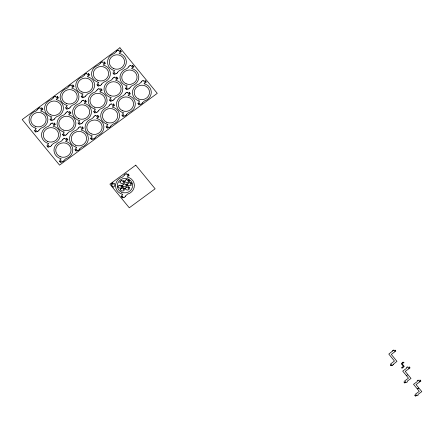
<?xml version="1.0" encoding="UTF-8"?>
<svg xmlns="http://www.w3.org/2000/svg" width="444" height="444" viewBox="0 0 444 444"><rect width="100%" height="100%" fill="white"/><g stroke="black" fill="none" stroke-linecap="round" stroke-linejoin="round"><path stroke-width="0.67" d="M111.794 184.998L111.272 183.971L112.881 182.789L113.142 183.106L112.138 183.838L112.598 184.404L114.347 183.389A2.564 2.414 -7 0 1 113.864 186.785L113.453 187.091M38.151 108.658L38.989 108.042M53.696 97.236L54.534 96.62M69.242 85.82L70.08 85.204M84.865 74.337L85.703 73.721M100.655 62.737L101.493 62.121M116.628 51.005L117.466 50.388M37.729 109.329L38.134 108.791M39.782 107.82L39.133 108.059M53.269 97.908L53.674 97.369M55.328 96.398L54.679 96.637M68.814 86.486L69.22 85.953M70.868 84.982L70.219 85.215M84.443 75.008L84.848 74.47M86.497 73.499L85.847 73.737M100.227 63.409L100.633 62.876M102.287 61.899L101.632 62.138M116.206 51.676L116.611 51.138M118.259 50.166L117.61 50.405M37.146 131.502L37.79 131.263M39.2 129.992L38.795 130.53M52.692 120.085L53.336 119.841M54.745 118.576L54.335 119.109M68.237 108.663L68.881 108.425M70.291 107.154L69.88 107.687M83.861 97.186L84.51 96.942M85.914 95.676L85.509 96.209M99.65 85.587L100.294 85.348M101.704 84.077L101.293 84.61M115.623 73.854L116.267 73.61M117.677 72.344L117.272 72.877M37.934 131.28L38.772 130.664M53.48 119.858L54.318 119.242M69.025 108.441L69.863 107.82M84.649 96.959L85.487 96.342M100.438 85.359L101.276 84.743M116.411 73.626L117.249 73.01M50.616 123.865L51.454 123.249M66.162 112.443L67 111.827M81.702 101.021L82.545 100.405M97.33 89.544L98.168 88.928M113.12 77.944L113.958 77.328M129.093 66.212L129.931 65.595M50.189 124.536L50.594 123.998M52.242 123.027L51.593 123.26M65.734 113.115L66.139 112.576M67.788 111.605L67.138 111.844M81.28 101.693L81.685 101.154M83.333 100.183L82.684 100.422M96.909 90.215L97.314 89.677M98.962 88.706L98.313 88.944M112.693 78.616L113.098 78.077M114.746 77.106L114.097 77.345M128.666 66.883L129.071 66.345M130.725 65.373L130.07 65.612M49.611 146.709L50.255 146.47M51.665 145.199L51.254 145.732M65.151 135.287L65.801 135.048M67.21 133.783L66.8 134.316M80.697 123.87L81.346 123.626M82.751 122.361L82.345 122.894M96.326 112.393L96.97 112.149M98.379 110.883L97.969 111.416M112.11 100.794L112.759 100.549M114.169 99.284L113.758 99.817M128.088 89.055L128.732 88.817M130.142 87.546L129.731 88.084M50.4 146.487L51.238 145.865M65.945 135.065L66.783 134.449M81.485 123.643L82.329 123.027M97.114 112.166L97.952 111.549M112.904 100.566L113.742 99.95M128.877 88.833L129.715 88.217M63.076 139.066L63.919 138.45M78.621 127.65L79.459 127.034M94.167 116.228L95.005 115.612M109.796 104.751L110.634 104.135M125.58 93.151L126.418 92.535M141.558 81.418L142.396 80.802M62.654 139.738L63.059 139.205M64.707 138.228L64.058 138.467M78.2 128.322L78.605 127.783M80.253 126.812L79.604 127.051M93.745 116.9L94.15 116.361M95.799 115.39L95.149 115.629M109.368 105.422L109.773 104.884M111.422 103.913L110.772 104.151M125.158 93.823L125.563 93.284M127.212 92.313L126.562 92.552M141.131 82.09L141.536 81.552M143.184 80.58L142.535 80.814M62.071 161.916L62.721 161.672M64.125 160.406L63.72 160.939M77.617 150.494L78.266 150.255M79.67 148.984L79.265 149.517M93.162 139.077L93.812 138.833M95.216 137.568L94.811 138.101M108.791 127.595L109.435 127.356M110.845 126.085L110.434 126.618M124.575 116.001L125.225 115.756M126.629 114.491L126.224 115.024M140.548 104.262L141.198 104.024M142.602 102.753L142.197 103.285M62.859 161.688L63.703 161.072M78.405 150.272L79.248 149.656M93.95 138.85L94.788 138.234M109.579 127.373L110.417 126.756M125.363 115.773L126.201 115.157M141.336 104.04L142.18 103.419M124.653 174.625L125.491 174.009M124.226 175.297L124.631 174.758M126.285 173.787L125.63 174.026M111.982 185.764L111.738 185.154M112.748 186.696L113.309 187.074M120.285 181.363L121.123 180.747M119.863 182.034L120.269 181.496M121.917 180.525L121.268 180.758M125.158 180.403L125.996 179.787M124.731 181.074L125.136 180.536M126.79 179.565L126.14 179.803M118.32 185.992L119.159 185.376M117.899 186.663L118.304 186.125M119.952 185.154L119.303 185.392M122.999 184.671L123.837 184.055M122.577 185.342L122.982 184.804M124.631 183.833L123.981 184.071M120.685 188.872L121.523 188.256M127.811 183.638L128.649 183.022M120.257 189.544L120.663 189.011M122.311 188.034L121.662 188.273M127.384 184.304L127.789 183.772M129.437 182.8L128.788 183.039M125.652 187.906L126.49 187.29M125.225 188.572L125.63 188.04M127.278 187.063L126.634 187.307M123.648 197.475L124.292 197.23M125.702 195.965L125.291 196.498M124.437 197.247L125.275 196.631M392.679 350.655L393.223 350.255M392.407 351.082L392.668 350.738M393.728 350.111L393.312 350.266M392.035 365.351L392.452 365.196M393.356 364.38L393.095 364.724M392.54 365.207L393.079 364.807M406.776 375.413L407.448 374.919M417.582 388.6L418.254 388.106M417.793 388.855L418.464 388.361M127.944 89.039L126.584 89.688L125.358 88.201L125.702 87.951L126.457 88.872L127.3 88.256L126.068 86.758L127.245 85.892A9.429 8.874 -7 0 1 119.985 77.55A9.429 8.874 -7 0 1 126.829 68.703L128.649 67.016M99.506 85.57L98.146 86.219L96.92 84.726L97.264 84.477L98.019 85.403L98.862 84.787L97.63 83.283L98.807 82.423A9.429 8.874 -7 0 1 91.547 74.076A9.429 8.874 -7 0 1 98.39 65.235L100.211 63.548M80.558 123.854L79.193 124.503L77.972 123.01L78.316 122.76L79.071 123.687L79.914 123.066L78.682 121.567L79.859 120.707A9.429 8.874 -7 0 1 72.6 112.36A9.429 8.874 -7 0 1 79.443 103.519L81.263 101.826M127.461 187.129L128.544 186.608L129.776 188.106L129.432 188.356L128.666 187.424L128.066 187.868L129.115 189.499A2.564 2.414 -7 0 1 125.524 189.094L125.208 188.706M123.504 197.458L122.378 197.93L121.151 196.431L121.49 196.181L122.255 197.114L122.86 196.67L121.628 195.171L122.805 194.311A9.429 8.874 -7 0 1 115.545 185.964A9.429 8.874 -7 0 1 122.389 177.123L124.209 175.43M37.002 131.485L35.642 132.134L34.421 130.647L34.76 130.397L35.52 131.319L36.358 130.703L35.132 129.204L36.303 128.338A9.429 8.874 -7 0 1 29.043 119.997A9.429 8.874 -7 0 1 35.886 111.15L37.734 109.496M108.647 127.578L107.287 128.227L106.061 126.74L106.405 126.49L107.159 127.411L108.003 126.795L106.771 125.297L107.948 124.431A9.429 8.874 -7 0 1 100.688 116.089A9.429 8.874 -7 0 1 107.531 107.243L109.352 105.555M122.477 188.084L123.576 187.573L124.808 189.077L124.464 189.327L123.698 188.389L123.099 188.833L124.148 190.465A2.564 2.414 -7 0 1 120.557 190.065L120.235 189.677M49.467 146.692L48.107 147.341L46.881 145.848L47.225 145.599L47.98 146.526L48.823 145.91L47.591 144.405L48.768 143.545A9.429 8.874 -7 0 1 41.508 135.198A9.429 8.874 -7 0 1 48.352 126.357L50.172 124.67M393.822 350.122L394.727 351.232L395.26 350.838L394.988 350.083L395.776 351.043L391.331 354.429L396.953 361.361L393.367 364.296M392.396 351.171L388.811 354.09L394.433 361.033L390.737 363.869L391.53 364.835L390.998 365.223L390.293 364.79L391.075 365.751L391.941 365.34M118.398 50.183L119.808 51.904L120.651 51.282L119.891 50.361L120.235 50.111L121.456 51.598L119.097 53.33A9.429 8.874 -7 0 1 126.357 61.677A9.429 8.874 -7 0 1 119.514 70.518L117.693 72.206M130.863 65.39L132.273 67.111L133.117 66.489L132.356 65.568L132.695 65.318L133.922 66.805L131.563 68.537A9.429 8.874 -7 0 1 138.822 76.884A9.429 8.874 -7 0 1 131.979 85.725L130.159 87.413M143.329 80.592L144.738 82.312L145.577 81.696L144.822 80.769L145.16 80.519L146.381 82.012L144.028 83.744A9.429 8.874 -7 0 1 151.287 92.086A9.429 8.874 -7 0 1 144.444 100.932L142.624 102.62M116.184 51.809L114.363 53.502A9.429 8.874 -7 0 0 107.52 62.343A9.429 8.874 -7 0 0 114.78 70.685L113.609 71.551L114.835 73.049L113.997 73.665L113.237 72.744L112.898 72.994L114.119 74.481L115.479 73.837M141.114 82.223L139.294 83.91A9.429 8.874 -7 0 0 132.451 92.752A9.429 8.874 -7 0 0 139.71 101.099L138.534 101.959L139.766 103.463L138.922 104.079L138.167 103.152L137.823 103.402L139.044 104.895L140.409 104.246M102.425 61.916L103.835 63.636L104.679 63.02L103.918 62.093L104.257 61.844L105.483 63.337L103.125 65.068A9.429 8.874 -7 0 1 110.384 73.41A9.429 8.874 -7 0 1 103.541 82.251L101.72 83.944M114.891 77.123L116.3 78.843L117.138 78.227L116.383 77.3L116.722 77.051L117.943 78.544L115.59 80.275A9.429 8.874 -7 0 1 122.849 88.617A9.429 8.874 -7 0 1 116.006 97.458L114.186 99.151M127.356 92.33L128.766 94.05L129.604 93.429L128.849 92.507L129.187 92.258L130.408 93.745L128.05 95.477A9.429 8.874 -7 0 1 135.309 103.824A9.429 8.874 -7 0 1 128.471 112.665L126.651 114.352M112.676 78.749L110.856 80.442A9.429 8.874 -7 0 0 104.013 89.283A9.429 8.874 -7 0 0 111.272 97.625L110.095 98.49L111.327 99.989L110.484 100.61L109.729 99.684L109.385 99.933L110.606 101.426L111.971 100.777M125.141 93.956L123.321 95.649A9.429 8.874 -7 0 0 116.478 104.49A9.429 8.874 -7 0 0 123.737 112.832L122.561 113.697L123.793 115.196L122.949 115.812L122.189 114.891L121.85 115.14L123.071 116.628L124.437 115.984M86.636 73.515L88.051 75.236L88.889 74.62L88.128 73.693L88.473 73.443L89.694 74.936L87.335 76.668A9.429 8.874 -7 0 1 94.594 85.009A9.429 8.874 -7 0 1 87.751 93.851L85.936 95.543M99.101 88.722L100.511 90.443L101.354 89.821L100.594 88.9L100.938 88.65L102.159 90.138L99.8 91.869A9.429 8.874 -7 0 1 107.06 100.216A9.429 8.874 -7 0 1 100.216 109.058L98.396 110.745M111.566 103.929L112.976 105.65L113.819 105.028L113.059 104.107L113.398 103.857L114.624 105.345L112.265 107.076A9.429 8.874 -7 0 1 119.525 115.423A9.429 8.874 -7 0 1 112.682 124.265L110.861 125.952M84.421 75.141L82.601 76.834A9.429 8.874 -7 0 0 75.763 85.675A9.429 8.874 -7 0 0 83.022 94.017L81.846 94.883L83.072 96.381L82.234 97.003L81.474 96.076L81.135 96.326L82.356 97.819L83.716 97.169M96.886 90.348L95.066 92.041A9.429 8.874 -7 0 0 88.223 100.882A9.429 8.874 -7 0 0 95.482 109.224L94.311 110.09L95.538 111.588L94.7 112.204L93.939 111.283L93.601 111.533L94.822 113.02L96.182 112.376M71.012 84.993L72.422 86.713L73.266 86.097L72.505 85.17L72.844 84.921L74.07 86.413L71.712 88.145A9.429 8.874 -7 0 1 78.971 96.487A9.429 8.874 -7 0 1 72.128 105.333L70.307 107.021M83.478 100.2L84.887 101.92L85.725 101.304L84.971 100.377L85.309 100.128L86.53 101.621L84.177 103.352A9.429 8.874 -7 0 1 91.436 111.694A9.429 8.874 -7 0 1 84.593 120.535L82.773 122.228M95.943 115.407L97.353 117.127L98.191 116.511L97.436 115.584L97.774 115.335L98.995 116.822L96.637 118.554A9.429 8.874 -7 0 1 103.896 126.901A9.429 8.874 -7 0 1 97.058 135.742L95.238 137.435M68.798 86.624L66.977 88.312A9.429 8.874 -7 0 0 60.134 97.153A9.429 8.874 -7 0 0 67.394 105.5L66.217 106.36L67.449 107.864L66.606 108.48L65.851 107.553L65.507 107.803L66.733 109.296L68.093 108.647M93.723 117.033L91.908 118.726A9.429 8.874 -7 0 0 85.065 127.567A9.429 8.874 -7 0 0 92.324 135.908L91.148 136.774L92.374 138.273L91.536 138.894L90.776 137.967L90.437 138.217L91.658 139.71L93.024 139.061M126.423 173.804L127.833 175.524L128.438 175.08L127.672 174.148L128.011 173.898L129.243 175.397L127.123 176.956A9.429 8.874 -7 0 1 134.382 185.298A9.429 8.874 -7 0 1 127.539 194.139L125.719 195.832M126.928 179.581L128.338 181.302L128.943 180.858L128.177 179.925L128.516 179.676L129.748 181.174L128.621 182.001A2.564 2.414 -7 0 1 125.03 181.596L124.714 181.208M129.576 182.811L130.703 182.34L131.935 183.838L131.591 184.094L130.825 183.156L130.225 183.6L131.274 185.231A2.564 2.414 -7 0 1 127.683 184.826L127.361 184.443M55.467 96.415L56.876 98.135L57.72 97.519L56.96 96.592L57.304 96.342L58.525 97.83L56.166 99.567A9.429 8.874 -7 0 1 63.425 107.909A9.429 8.874 -7 0 1 56.582 116.75L54.762 118.443M67.932 111.622L69.342 113.342L70.185 112.721L69.425 111.799L69.764 111.549L70.985 113.037L68.631 114.768A9.429 8.874 -7 0 1 75.891 123.116A9.429 8.874 -7 0 1 69.048 131.957L67.227 133.644M80.397 126.829L81.807 128.549L82.645 127.928L81.89 127.006L82.229 126.751L83.45 128.244L81.091 129.975A9.429 8.874 -7 0 1 88.35 138.317A9.429 8.874 -7 0 1 81.513 147.164L79.692 148.851M122.056 180.536L123.465 182.256L124.07 181.818L123.304 180.88L123.648 180.63L124.875 182.129L123.754 182.956A2.564 2.414 -7 0 1 120.158 182.551L119.841 182.168M124.77 183.849L126.179 185.57L126.784 185.126L126.018 184.193L126.357 183.944L127.589 185.442L126.468 186.269A2.564 2.414 -7 0 1 122.871 185.864L122.555 185.475M53.252 98.041L51.432 99.734A9.429 8.874 -7 0 0 44.589 108.575A9.429 8.874 -7 0 0 51.848 116.916L50.677 117.782L51.904 119.281L51.06 119.902L50.305 118.975L49.967 119.225L51.188 120.718L52.547 120.069M65.718 113.248L63.897 114.935A9.429 8.874 -7 0 0 57.054 123.782A9.429 8.874 -7 0 0 64.313 132.123L63.137 132.989L64.369 134.488L63.525 135.104L62.771 134.182L62.426 134.432L63.647 135.92L65.013 135.276M78.183 128.455L76.362 130.142A9.429 8.874 -7 0 0 69.519 138.989A9.429 8.874 -7 0 0 76.779 147.33L75.602 148.196L76.834 149.695L75.991 150.311L75.23 149.389L74.892 149.639L76.113 151.127L77.478 150.477M120.091 185.17L121.501 186.891L122.106 186.447L121.34 185.514L121.678 185.265L122.91 186.763L121.789 187.59A2.564 2.414 -7 0 1 118.193 187.185L117.876 186.796M111.966 185.897L112.61 186.68M39.921 107.837L41.331 109.557L42.174 108.935L41.414 108.014L41.758 107.764L42.979 109.252L40.62 110.983A9.429 8.874 -7 0 1 47.88 119.331A9.429 8.874 -7 0 1 41.037 128.172L39.216 129.859M52.386 123.038L53.796 124.758L54.64 124.142L53.879 123.216L54.218 122.966L55.445 124.459L53.086 126.19A9.429 8.874 -7 0 1 60.345 134.532A9.429 8.874 -7 0 1 53.502 143.379L51.682 145.066M64.852 138.245L66.261 139.965L67.1 139.349L66.345 138.423L66.683 138.173L67.904 139.666L65.551 141.397A9.429 8.874 -7 0 1 72.81 149.739A9.429 8.874 -7 0 1 65.967 158.58L64.147 160.273M62.637 139.871L60.817 141.564A9.429 8.874 -7 0 0 53.974 150.405A9.429 8.874 -7 0 0 61.233 158.752L60.057 159.612L61.289 161.111L60.445 161.733L59.69 160.806L59.346 161.055L60.567 162.548L61.932 161.899M119.919 47.769L22.2 119.558L59.546 165.124L157.27 93.334L119.919 47.769M135.759 165.162L109.907 184.16L129.276 207.786L155.128 188.794L135.759 165.162M402.83 362.221L401.259 363.736L403.38 366.317L401.992 367.338L402.275 367.676L401.615 367.799L401.898 368.137L402.675 367.932L404.24 366.417L402.125 363.836L403.979 362.471L403.701 362.126L403.413 362.704L402.83 362.221M407.17 367.055L406.404 367.615L406.482 368.359L402.719 371.123L408.474 378.149L404.712 380.913L405.516 381.901L404.756 382.456L404.218 381.796L403.907 382.023L404.734 383.028L405.799 382.245L406.538 382.5L407.303 381.94L407.226 381.196L410.989 378.432L405.233 371.406L410.067 367.854L409.24 366.849L408.93 367.077L409.473 367.737L408.713 368.292L407.675 367.022L407.17 367.055M417.976 380.236L417.21 380.797L417.293 381.546L413.525 384.31L419.286 391.336L415.517 394.106L416.328 395.088L415.545 395.66L415.007 394.999L414.696 395.227L415.523 396.231L416.611 395.432L417.354 395.698L418.12 395.132L418.032 394.383L421.8 391.619L416.045 384.593L420.895 381.03L420.068 380.02L419.763 380.247L420.302 380.908L419.525 381.479L418.481 380.208L417.976 380.236M121.684 192.213A7.676 7.226 -7 0 0 132.606 184.937A7.676 7.226 -7 0 0 120.602 179.742A7.676 7.226 -7 0 0 121.684 192.213M138.589 99.001A7.676 7.226 -7 0 0 149.511 91.725A7.676 7.226 -7 0 0 137.507 86.536A7.676 7.226 -7 0 0 138.589 99.001M126.124 83.794A7.676 7.226 -7 0 0 137.046 76.523A7.676 7.226 -7 0 0 125.042 71.329A7.676 7.226 -7 0 0 126.124 83.794M113.658 68.587A7.676 7.226 -7 0 0 124.581 61.316A7.676 7.226 -7 0 0 112.576 56.122A7.676 7.226 -7 0 0 113.658 68.587M122.616 110.734A7.676 7.226 -7 0 0 133.539 103.463A7.676 7.226 -7 0 0 121.534 98.268A7.676 7.226 -7 0 0 122.616 110.734M110.151 95.532A7.676 7.226 -7 0 0 121.073 88.256A7.676 7.226 -7 0 0 109.069 83.061A7.676 7.226 -7 0 0 110.151 95.532M97.686 80.325A7.676 7.226 -7 0 0 108.608 73.049A7.676 7.226 -7 0 0 96.603 67.854A7.676 7.226 -7 0 0 97.686 80.325M106.826 122.333A7.676 7.226 -7 0 0 117.749 115.063A7.676 7.226 -7 0 0 105.744 109.868A7.676 7.226 -7 0 0 106.826 122.333M94.361 107.126A7.676 7.226 -7 0 0 105.284 99.856A7.676 7.226 -7 0 0 93.279 94.661A7.676 7.226 -7 0 0 94.361 107.126M81.896 91.925A7.676 7.226 -7 0 0 92.818 84.649A7.676 7.226 -7 0 0 80.819 79.454A7.676 7.226 -7 0 0 81.896 91.925M91.198 133.816A7.676 7.226 -7 0 0 102.12 126.54A7.676 7.226 -7 0 0 90.121 121.345A7.676 7.226 -7 0 0 91.198 133.816M78.738 118.609A7.676 7.226 -7 0 0 89.66 111.333A7.676 7.226 -7 0 0 77.656 106.138A7.676 7.226 -7 0 0 78.738 118.609M66.273 103.402A7.676 7.226 -7 0 0 77.195 96.126A7.676 7.226 -7 0 0 65.19 90.937A7.676 7.226 -7 0 0 66.273 103.402M75.658 145.232A7.676 7.226 -7 0 0 86.58 137.962A7.676 7.226 -7 0 0 74.575 132.767A7.676 7.226 -7 0 0 75.658 145.232M63.192 130.025A7.676 7.226 -7 0 0 74.115 122.755A7.676 7.226 -7 0 0 62.11 117.56A7.676 7.226 -7 0 0 63.192 130.025M50.727 114.824A7.676 7.226 -7 0 0 61.649 107.548A7.676 7.226 -7 0 0 49.645 102.353A7.676 7.226 -7 0 0 50.727 114.824M60.112 156.654A7.676 7.226 -7 0 0 71.034 149.378A7.676 7.226 -7 0 0 59.03 144.183A7.676 7.226 -7 0 0 60.112 156.654M47.647 141.447A7.676 7.226 -7 0 0 58.569 134.171A7.676 7.226 -7 0 0 46.565 128.982A7.676 7.226 -7 0 0 47.647 141.447M35.181 126.24A7.676 7.226 -7 0 0 46.104 118.97A7.676 7.226 -7 0 0 34.099 113.775A7.676 7.226 -7 0 0 35.181 126.24"/></g></svg>
